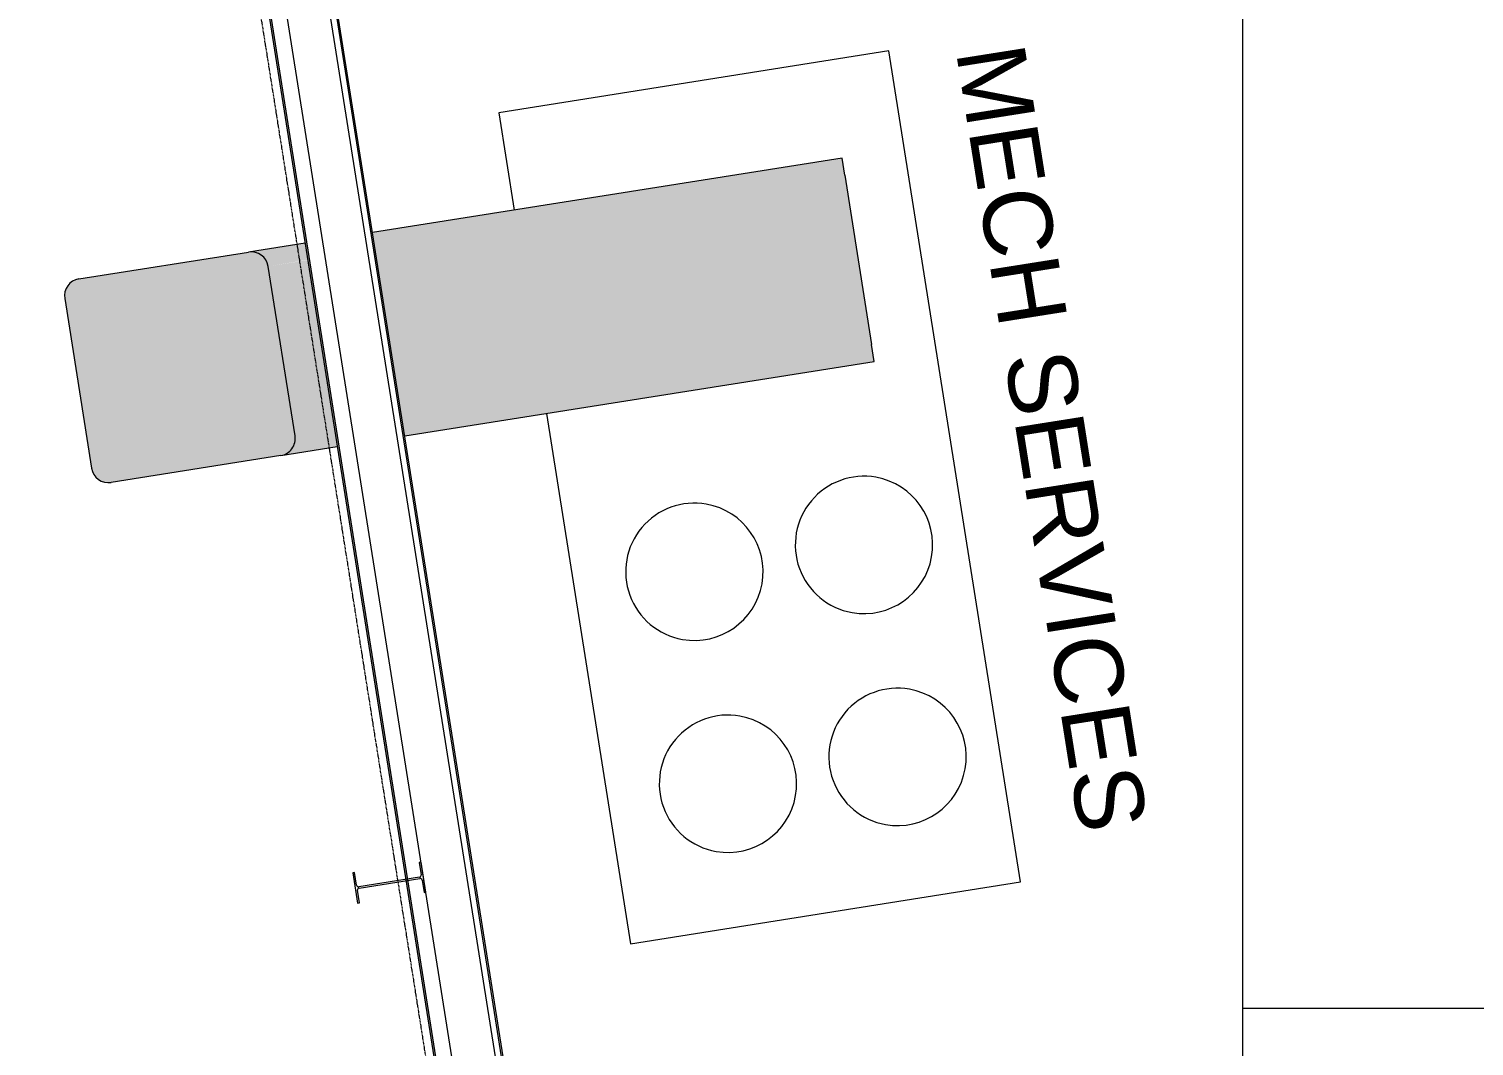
# Model space of a CAD drawing. Header units: millimetres. Extents: x -2355779 to -2216356, y 3874558 to 4068437.
# Drawn here: x -2237985 to -2229568, y 4041723 to 4047647 of the extents above; entities that cross this region are included whole.
import ezdxf

# ---------------------------------------------------------------- set-up
doc = ezdxf.new("R2010")
doc.units = ezdxf.units.MM
doc.linetypes.add('Grid Line', pattern=[21, 12, -3, 3, -3])
for name, color, linetype, lineweight in [('A-DETL', 90, 'Continuous', 18), ('A-GENM', 13, 'Continuous', 5), ('A-WALL', 113, 'Continuous', 5), ('A-WALL-FNSH', 113, 'Continuous', 13), ('A-WALL-PATT', 111, 'Continuous', 13), ('G-ANNO-TEXT', 231, 'Continuous', 5), ('S-COLS', 52, 'Continuous', 5), ('S-GRID', 1, 'Continuous', 5)]:
    doc.layers.add(name, color=color, linetype=linetype, lineweight=lineweight)
doc.styles.add('Arial_3', font='arial.ttf', dxfattribs={"height": 400})

# ---------------------------------------------------------------- blocks, each defined once
blk = doc.blocks.new('Mechanical - Condensers - Mechanical - Condensers-1249279-GA - Part B 6m')
at = {"layer": 'A-GENM'}
h = blk.add_hatch(color=256, dxfattribs=at)
h.paths.add_polyline_path([(-2236591.4, 4046264.5), (-2236361.7, 4046302.7), (-2236377, 4046399.7), (-2236705.8, 4046347.6), (-2236676.9, 4046347.6), (-2236654.4, 4046342.2), (-2236631.4, 4046329.7), (-2236612.5, 4046311.8), (-2236598.8, 4046289.5)])
h.paths.add_polyline_path([(-2235968.3, 4046363.2), (-2233233.3, 4046796.4), (-2233248.9, 4046895.1), (-2235983.9, 4046462), (-2235969, 4046367.9)])
h = blk.add_hatch(color=256, dxfattribs=at)
h.paths.add_polyline_path([(-2236435, 4045276.8), (-2236205, 4045313.2), (-2236361.4, 4046300.9), (-2236591.4, 4046264.5), (-2236469.2, 4045492.8)])
h.paths.add_polyline_path([(-2235811.9, 4045375.5), (-2233076.8, 4045808.7), (-2233233.3, 4046796.4), (-2235968.3, 4046363.2), (-2235865.1, 4045711.9)])
blk.add_hatch(color=256, dxfattribs=at).paths.add_polyline_path([(-2237531.9, 4045005.3), (-2237505.8, 4045005.9), (-2236503.8, 4045166.6), (-2236493.1, 4045169.8), (-2236469.2, 4045185.2), (-2236452.8, 4045202.4), (-2236440.4, 4045225.3), (-2236434.3, 4045250.7), (-2236435, 4045276.8), (-2236591.4, 4046264.5), (-2236598.8, 4046289.5), (-2236612.5, 4046311.8), (-2236631.4, 4046329.7), (-2236654.4, 4046342.2), (-2236679.7, 4046348.3), (-2236705.8, 4046347.6), (-2237693.5, 4046191.2), (-2237718.5, 4046183.8), (-2237740.8, 4046170.1), (-2237758.8, 4046151.2), (-2237771.2, 4046128.2), (-2237777.3, 4046102.9), (-2237776.6, 4046076.8), (-2237620.2, 4045089.1), (-2237612.8, 4045064), (-2237599.1, 4045041.8), (-2237580.2, 4045023.8), (-2237557.3, 4045011.4)])
h = blk.add_hatch(color=256, dxfattribs=at)
h.paths.add_polyline_path([(-2236518.1, 4045162.4), (-2236189.3, 4045214.5), (-2236205, 4045313.2), (-2236435, 4045276.8), (-2236435, 4045247.9), (-2236440.4, 4045225.3), (-2236452.8, 4045202.4), (-2236470.8, 4045183.4), (-2236493.1, 4045169.8), (-2236503.8, 4045166.6)])
h.paths.add_polyline_path([(-2235796.2, 4045276.7), (-2233061.5, 4045711.9), (-2233076.8, 4045808.7), (-2235811.9, 4045375.5), (-2235796.2, 4045276.8)])
for p, q in [((-2232977, 4047519.2), (-2235248.6, 4047159.4)), ((-2232210.4, 4042679.5), (-2232977, 4047519.2)), ((-2235248.6, 4047159.4), (-2235158.9, 4046592.6)), ((-2233248.9, 4046895.1), (-2235983.9, 4046462)), ((-2233233.3, 4046796.4), (-2233248.9, 4046895.1)), ((-2233233.3, 4046796.4), (-2233076.8, 4045808.7)), ((-2237693.5, 4046191.2), (-2236705.8, 4046347.6)), ((-2236377, 4046399.7), (-2236705.8, 4046347.6)), ((-2236435, 4045276.8), (-2236591.4, 4046264.5)), ((-2237776.6, 4046076.8), (-2237620.2, 4045089.1)), ((-2233061.2, 4045709.9), (-2233076.8, 4045808.7)), ((-2235796.2, 4045276.7), (-2233061.2, 4045709.9)), ((-2234971.1, 4045407.4), (-2234482.1, 4042319.7)), ((-2236518.1, 4045162.4), (-2237505.8, 4045005.9)), ((-2236518.1, 4045162.4), (-2236189.3, 4045214.5)), ((-2234482.1, 4042319.7), (-2232210.4, 4042679.5))]:
    blk.add_line(p, q, dxfattribs=at)
for centre, radius, start, end in [((-2236690.2, 4046248.8), 100, 9.0003, 99.0003), ((-2237677.9, 4046092.4), 100, 99.0003, 189.0003), ((-2236533.7, 4045261.2), 100, 279.0003, 9.0003), ((-2237521.4, 4045104.7), 100, 189.0003, 279.0003), ((-2233121.6, 4044642.2), 400, 80.00033, 260.00033), ((-2233121.6, 4044642.2), 400, 260.00033, 80.00033), ((-2234109.2, 4044485.8), 400, 80.00033, 260.00033), ((-2234109.2, 4044485.8), 400, 260.00033, 80.00033), ((-2232926, 4043407.6), 400, 80.00033, 260.00033), ((-2232926, 4043407.6), 400, 260.00033, 80.00033), ((-2233913.7, 4043251.2), 400, 80.00033, 260.00033), ((-2233913.7, 4043251.2), 400, 260.00033, 80.00033)]:
    blk.add_arc(centre, radius, start, end, dxfattribs=at)

msp = doc.modelspace()

# ---------------------------------------------------------------- hatches: boundary and pattern name
at = {"layer": 'A-WALL-PATT', "lineweight": 5}
h = msp.add_hatch(dxfattribs=at)
h.set_pattern_fill('FP_3', color=256, style=0, pattern_type=2)
h.set_pattern_definition([(0, (0, 0), (812.8, 203.2), [67.056, -542.544, 67.056, -542.544, -3251.2]), (0, (0, 0), (812.8, 203.2), [-1219.2, 67.056, -1152.144, 67.056, -542.544, -1422.4]), (0, (0, 0), (812.8, 203.2), [-3048, 67.056, -339.344, 67.056, -948.944]), (120, (304.8, 101.6), (-582.376362, 602.305448), [67.056, -542.544, 67.056, -542.544, -3251.2]), (120, (304.8, 101.6), (-582.376362, 602.305448), [-1219.2, 67.056, -1152.144, 67.056, -542.544, -1422.4]), (120, (304.8, 101.6), (-582.376362, 602.305448), [-3048, 67.056, -339.344, 67.056, -948.944]), (240, (406.4, 508), (-230.423638, -805.505448), [67.056, -542.544, 67.056, -542.544, -3251.2]), (240, (406.4, 508), (-230.423638, -805.505448), [-1219.2, 67.056, -1152.144, 67.056, -542.544, -1422.4]), (240, (406.4, 508), (-230.423638, -805.505448), [-3048, 67.056, -339.344, 67.056, -948.944])])
h.paths.add_polyline_path([(-2231430.8, 4015171.7), (-2231419, 4015173.6), (-2236841.5, 4049409.1), (-2236853.4, 4049407.2), (-2231858.2, 4017869.9)])

# ---------------------------------------------------------------- linework, layer by layer
at = {"layer": 'A-DETL', "lineweight": 5}
for p, q in [((-2230914.7, 4006852.3), (-2230914.7, 4062544.9)), ((-2230914.7, 4041943.9), (-2227582.2, 4041943.9))]:
    msp.add_line(p, q, dxfattribs=at)
at = {"layer": 'A-WALL'}
for p, q in [((-2231081.2, 4015227.1), (-2236503.8, 4049462.6)), ((-2231046.6, 4015232.6), (-2236469.2, 4049468.1)), ((-2231419, 4015173.6), (-2236841.5, 4049409.1))]:
    msp.add_line(p, q, dxfattribs=at)
at = {"layer": 'A-WALL', "color": 7, "lineweight": 13}
for p, q in [((-2231037.7, 4015234), (-2236460.3, 4049469.5)), ((-2231328.1, 4015188), (-2236750.7, 4049423.5))]:
    msp.add_line(p, q, dxfattribs=at)
at = {"layer": 'A-WALL-FNSH', "color": 250, "lineweight": 5}
msp.add_line((-2236853.4, 4049407.2), (-2231430.8, 4015171.7), dxfattribs=at)
at = {"layer": 'S-COLS'}
for p, q in [((-2235700.8, 4042795.1), (-2235711.6, 4042793.4)), ((-2235711.6, 4042793.4), (-2235700, 4042720.5)), ((-2235673, 4042619.3), (-2235700.8, 4042795.1)), ((-2236088.1, 4042733.8), (-2236098.8, 4042732.1)), ((-2236098.8, 4042732.1), (-2236071, 4042556.3)), ((-2236076.5, 4042660.9), (-2236088.1, 4042733.8)), ((-2235709.5, 4042707.5), (-2236063.5, 4042651.4)), ((-2236060.2, 4042558), (-2236071.8, 4042630.9)), ((-2236062.3, 4042643.9), (-2235708.3, 4042700)), ((-2235695.3, 4042690.5), (-2235683.7, 4042617.6)), ((-2236071, 4042556.3), (-2236060.2, 4042558)), ((-2235683.7, 4042617.6), (-2235673, 4042619.3))]:
    msp.add_line(p, q, dxfattribs=at)
for centre, start, end in [((-2235711.3, 4042718.7), 279.00033, 9.00033), ((-2236065.3, 4042662.7), 189.00033, 279.00033), ((-2236060.5, 4042632.6), 99.00033, 189.00033), ((-2235706.5, 4042688.7), 9.00033, 99.00033)]:
    msp.add_arc(centre, 11.4, start, end, dxfattribs=at)
at = {"layer": 'S-GRID', "linetype": 'Grid Line'}
msp.add_line((-2229896.4, 4005189.8), (-2239387.9, 4065114.9), dxfattribs=at)

# ---------------------------------------------------------------- block references
at = {"layer": 'A-GENM'}
msp.add_blockref('Mechanical - Condensers - Mechanical - Condensers-1249279-GA - Part B 6m', (0, 0), dxfattribs=at)

# ---------------------------------------------------------------- texts
at = {"layer": 'G-ANNO-TEXT', "color": 7, "insert": (-2232191.5, 4047580.6), "char_height": 400, "width": 5916.454, "attachment_point": 1, "rotation": 279.00033, "style": 'Arial_3'}
msp.add_mtext('MECH SERVICES ', dxfattribs=at)

doc.saveas('drawing.dxf')
